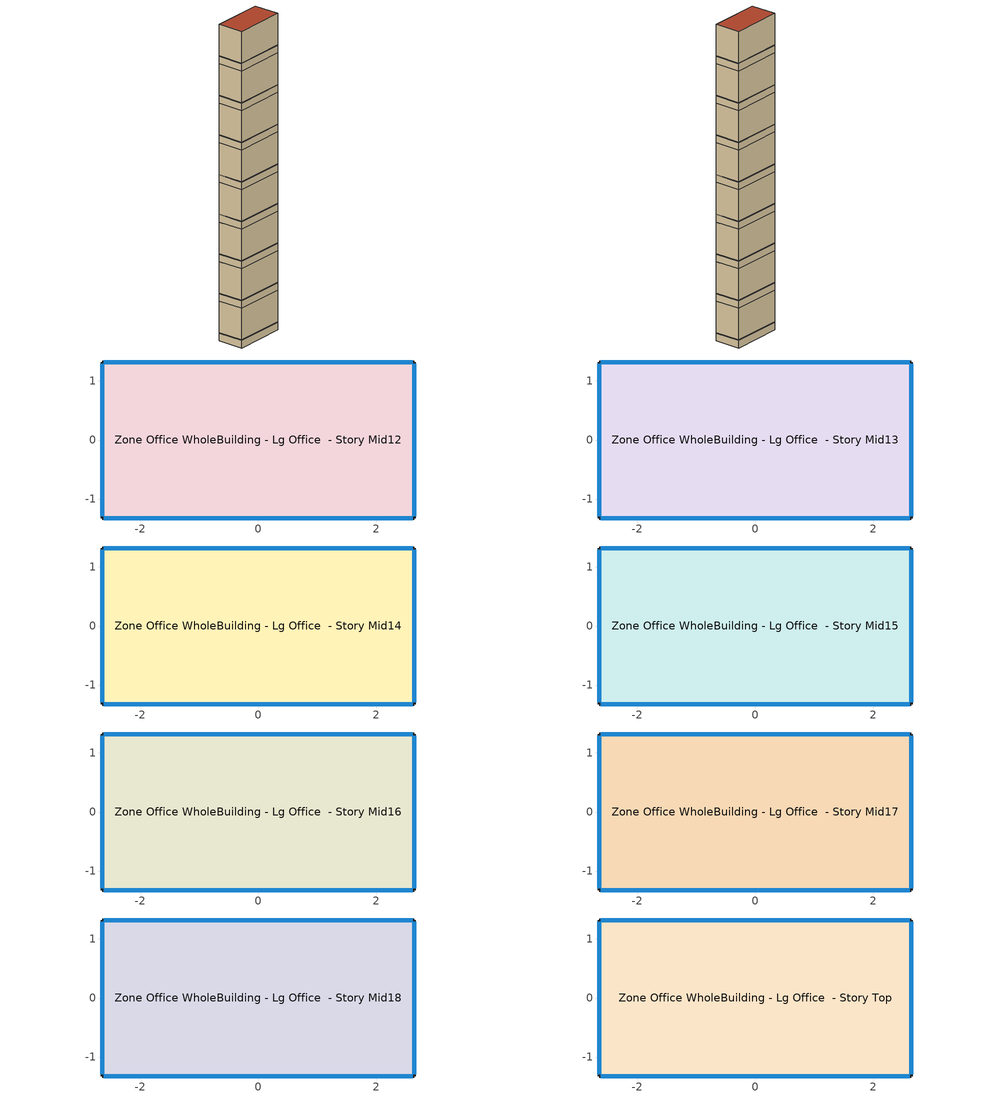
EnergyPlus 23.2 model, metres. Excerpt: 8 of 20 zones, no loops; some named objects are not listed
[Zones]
Zone Office WholeBuilding - Lg Office  - Story Mid12
 floor adiabatic (Typical Interior Floor): -2.64,-1.32 -2.64,1.32 2.64,1.32 2.64,-1.32 z47.55
 wall outside (Typical Insulated Steel Framed Exterior Wall R-4.44): -2.64,1.32 -2.64,-1.32 2.64,-1.32 2.64,1.32 -2.64,1.32 z47.55:51.51
 window (Window U-0.91 SHGC 0.68): -2.64,1.29 -2.64,-1.29 / 2.61,1.32 -2.61,1.32 / 2.64,-1.29 2.64,1.29 / -2.61,-1.32 2.61,-1.32 z48.31:48.35
 ceiling adiabatic (Typical Interior Ceiling): 2.64,-1.32 2.64,1.32 -2.64,1.32 -2.64,-1.32 z51.51
Zone Office WholeBuilding - Lg Office  - Story Mid13
 floor adiabatic (Typical Interior Floor): -2.64,-1.32 -2.64,1.32 2.64,1.32 2.64,-1.32 z51.51
 wall outside (Typical Insulated Steel Framed Exterior Wall R-4.44): -2.64,1.32 -2.64,-1.32 2.64,-1.32 2.64,1.32 -2.64,1.32 z51.51:55.47
 window (Window U-0.91 SHGC 0.68): -2.64,1.29 -2.64,-1.29 / 2.61,1.32 -2.61,1.32 / 2.64,-1.29 2.64,1.29 / -2.61,-1.32 2.61,-1.32 z52.27:52.31
 ceiling adiabatic (Typical Interior Ceiling): 2.64,-1.32 2.64,1.32 -2.64,1.32 -2.64,-1.32 z55.47
Zone Office WholeBuilding - Lg Office  - Story Mid14
 floor adiabatic (Typical Interior Floor): -2.64,-1.32 -2.64,1.32 2.64,1.32 2.64,-1.32 z55.47
 wall outside (Typical Insulated Steel Framed Exterior Wall R-4.44): -2.64,1.32 -2.64,-1.32 2.64,-1.32 2.64,1.32 -2.64,1.32 z55.47:59.44
 window (Window U-0.91 SHGC 0.68): -2.64,1.29 -2.64,-1.29 / 2.61,1.32 -2.61,1.32 / 2.64,-1.29 2.64,1.29 / -2.61,-1.32 2.61,-1.32 z56.24:56.28
 ceiling adiabatic (Typical Interior Ceiling): 2.64,-1.32 2.64,1.32 -2.64,1.32 -2.64,-1.32 z59.44
Zone Office WholeBuilding - Lg Office  - Story Mid15
 floor adiabatic (Typical Interior Floor): -2.64,-1.32 -2.64,1.32 2.64,1.32 2.64,-1.32 z59.44
 wall outside (Typical Insulated Steel Framed Exterior Wall R-4.44): -2.64,1.32 -2.64,-1.32 2.64,-1.32 2.64,1.32 -2.64,1.32 z59.44:63.4
 window (Window U-0.91 SHGC 0.68): -2.64,1.29 -2.64,-1.29 / 2.61,1.32 -2.61,1.32 / 2.64,-1.29 2.64,1.29 / -2.61,-1.32 2.61,-1.32 z60.2:60.24
 ceiling adiabatic (Typical Interior Ceiling): 2.64,-1.32 2.64,1.32 -2.64,1.32 -2.64,-1.32 z63.4
Zone Office WholeBuilding - Lg Office  - Story Mid16
 floor adiabatic (Typical Interior Floor): -2.64,-1.32 -2.64,1.32 2.64,1.32 2.64,-1.32 z63.4
 wall outside (Typical Insulated Steel Framed Exterior Wall R-4.44): 2.64,-1.32 2.64,1.32 -2.64,1.32 -2.64,-1.32 2.64,-1.32 z63.4:67.36
 window (Window U-0.91 SHGC 0.68): 2.64,-1.29 2.64,1.29 / -2.61,-1.32 2.61,-1.32 / -2.64,1.29 -2.64,-1.29 / 2.61,1.32 -2.61,1.32 z64.16:64.2
 ceiling adiabatic (Typical Interior Ceiling): 2.64,-1.32 2.64,1.32 -2.64,1.32 -2.64,-1.32 z67.36
Zone Office WholeBuilding - Lg Office  - Story Mid17
 floor adiabatic (Typical Interior Floor): -2.64,-1.32 -2.64,1.32 2.64,1.32 2.64,-1.32 z67.36
 wall outside (Typical Insulated Steel Framed Exterior Wall R-4.44): -2.64,1.32 -2.64,-1.32 2.64,-1.32 2.64,1.32 -2.64,1.32 z67.36:71.32
 window (Window U-0.91 SHGC 0.68): -2.64,1.29 -2.64,-1.29 / 2.61,1.32 -2.61,1.32 / 2.64,-1.29 2.64,1.29 / -2.61,-1.32 2.61,-1.32 z68.12:68.16
 ceiling adiabatic (Typical Interior Ceiling): 2.64,-1.32 2.64,1.32 -2.64,1.32 -2.64,-1.32 z71.32
Zone Office WholeBuilding - Lg Office  - Story Mid18
 floor adiabatic (Typical Interior Floor): -2.64,-1.32 -2.64,1.32 2.64,1.32 2.64,-1.32 z71.32
 wall outside (Typical Insulated Steel Framed Exterior Wall R-4.44): -2.64,1.32 -2.64,-1.32 2.64,-1.32 2.64,1.32 -2.64,1.32 z71.32:75.29
 window (Window U-0.91 SHGC 0.68): -2.64,1.29 -2.64,-1.29 / 2.61,1.32 -2.61,1.32 / 2.64,-1.29 2.64,1.29 / -2.61,-1.32 2.61,-1.32 z72.09:72.13
 ceiling adiabatic (Typical Interior Ceiling): 2.64,-1.32 2.64,1.32 -2.64,1.32 -2.64,-1.32 z75.29
Zone Office WholeBuilding - Lg Office  - Story Top
 floor adiabatic (Typical Interior Floor): -2.64,-1.32 -2.64,1.32 2.64,1.32 2.64,-1.32 z75.29
 wall outside (Typical Insulated Steel Framed Exterior Wall R-4.44): -2.64,1.32 -2.64,-1.32 2.64,-1.32 2.64,1.32 -2.64,1.32 z75.29:79.25
 window (Window U-0.91 SHGC 0.68): -2.64,1.29 -2.64,-1.29 / 2.61,1.32 -2.61,1.32 / 2.64,-1.29 2.64,1.29 / -2.61,-1.32 2.61,-1.32 z76.05:76.09
 roof outside (Typical IEAD Roof R-10.0): 2.64,-1.32 2.64,1.32 -2.64,1.32 -2.64,-1.32 z79.25
[Building]
ComStock DOE Ref Pre-1980|LargeOffice: North Axis {deg}=90; Terrain=City
[Site:Location]
Oconee Co Rgnl_SC_USA: Latitude {deg}=34.67; Longitude {deg}=-82.89; Time Zone {hr}=-5; Elevation {m}=272
[Site:GroundTemperature:FCfactorMethod]
January Ground Temperature {C}=16; February Ground Temperature {C}=11.9; March Ground Temperature {C}=7.7; April Ground Temperature {C}=4; May Ground Temperature {C}=7.9; June Ground Temperature {C}=13.8; July Ground Temperature {C}=17.2; August Ground Temperature {C}=20.8; September Ground Temperature {C}=24.8; October Ground Temperature {C}=26.1; November Ground Temperature {C}=26.5; December Ground Temperature {C}=22.5
[Site:WaterMainsTemperature]
Calculation Method=Correlation; Annual Average Outdoor Air Temperature {C}=16.3792; Maximum Difference In Monthly Average Outdoor Air Temperatures {deltaC}=21.23
[SizingPeriod:DesignDay] Day of Month=21; Dry-Bulb Temperature Range Modifier Type=DefaultMultipliers; Barometric Pressure {Pa}=98100; Rain Indicator=No; Snow Indicator=No; Daylight Saving Time Indicator=No; Begin Environment Reset Mode=FullResetAtBeginEnvironment
Name | Month | Day Type | Maximum Dry-Bulb Temperature {C} | Daily Dry-Bulb Temperature Range {deltaC} | Humidity Condition Type | Wetbulb or DewPoint at Maximum Dry-Bulb {C} | Wind Speed {m/s} | Wind Direction {deg} | Solar Model Indicator | ASHRAE Clear Sky Optical Depth for Beam Irradiance (taub) | ASHRAE Clear Sky Optical Depth for Diffuse Irradiance (taud) | Sky Clearness
Oconee Co Rgnl Ann Clg .4% Condns DB=>MWB 1 | 7 | SummerDesignDay | 34.1 | 9.9 | Wetbulb | 22.8 | 2.8 | 260 | ASHRAETau | 0.456 | 2.141
Oconee Co Rgnl Ann Clg .4% Condns WB=>MDB 1 | 7 | SummerDesignDay | 31.3 | 9.9 | Wetbulb | 25.2 | 2.8 | 260 | ASHRAETau | 0.456 | 2.141
Oconee Co Rgnl Ann Clg 1% Condns DB=>MWB 1 | 7 | SummerDesignDay | 33 | 9.9 | Wetbulb | 22.9 | 2.8 | 260 | ASHRAETau | 0.456 | 2.141
Oconee Co Rgnl Ann Clg 2% Condns DP=>MDB 1 | 7 | SummerDesignDay | 26.5 | 9.9 | Dewpoint | 22.5 | 2.8 | 260 | ASHRAETau | 0.456 | 2.141
Oconee Co Rgnl Ann Htg 99% Condns DB 1 | 1 | WinterDesignDay | -2.4 | 0 | Wetbulb | -2.4 | 2.5 | 270 | ASHRAEClearSky |  |  | 0
Oconee Co Rgnl Ann Htg 99.6% Condns DB 1 | 1 | WinterDesignDay | -3.9 | 0 | Wetbulb | -3.9 | 2.5 | 270 | ASHRAEClearSky |  |  | 0
Oconee Co Rgnl Ann Htg Wind 99% Condns WS=>MCDB 1 | 1 | WinterDesignDay | 7.7 | 0 | Wetbulb | 7.7 | 8.7 | 270 | ASHRAEClearSky |  |  | 0
Oconee Co Rgnl April .4% Condns DB=>MCWB 1 | 4 | SummerDesignDay | 31.2 | 11.5 | Wetbulb | 18.9 | 2.8 | 260 | ASHRAETau | 0.381 | 2.326
Oconee Co Rgnl April .4% Condns WB=>MCDB 1 | 4 | SummerDesignDay | 28.5 | 11.5 | Wetbulb | 20.6 | 2.8 | 260 | ASHRAETau | 0.381 | 2.326
Oconee Co Rgnl August .4% Condns DB=>MCWB 1 | 8 | SummerDesignDay | 36.2 | 9.3 | Wetbulb | 23.4 | 2.8 | 260 | ASHRAETau | 0.443 | 2.204
Oconee Co Rgnl August .4% Condns WB=>MCDB 1 | 8 | SummerDesignDay | 31.9 | 9.3 | Wetbulb | 25.8 | 2.8 | 260 | ASHRAETau | 0.443 | 2.204
Oconee Co Rgnl December .4% Condns DB=>MCWB 1 | 12 | SummerDesignDay | 22.8 | 9.5 | Wetbulb | 15.9 | 2.8 | 260 | ASHRAETau | 0.334 | 2.611
Oconee Co Rgnl December .4% Condns WB=>MCDB 1 | 12 | SummerDesignDay | 21.2 | 9.5 | Wetbulb | 17.6 | 2.8 | 260 | ASHRAETau | 0.334 | 2.611
Oconee Co Rgnl February .4% Condns DB=>MCWB 1 | 2 | SummerDesignDay | 21.3 | 10 | Wetbulb | 12.1 | 2.8 | 260 | ASHRAETau | 0.343 | 2.529
Oconee Co Rgnl February .4% Condns WB=>MCDB 1 | 2 | SummerDesignDay | 18.3 | 10 | Wetbulb | 16.3 | 2.8 | 260 | ASHRAETau | 0.343 | 2.529
Oconee Co Rgnl January .4% Condns DB=>MCWB 1 | 1 | SummerDesignDay | 22 | 9.9 | Wetbulb | 15.5 | 2.8 | 260 | ASHRAETau | 0.333 | 2.589
Oconee Co Rgnl January .4% Condns WB=>MCDB 1 | 1 | SummerDesignDay | 19.4 | 9.9 | Wetbulb | 17.2 | 2.8 | 260 | ASHRAETau | 0.333 | 2.589
Oconee Co Rgnl July .4% Condns DB=>MCWB 1 | 7 | SummerDesignDay | 36.4 | 9.9 | Wetbulb | 23.4 | 2.8 | 260 | ASHRAETau | 0.456 | 2.141
Oconee Co Rgnl July .4% Condns WB=>MCDB 1 | 7 | SummerDesignDay | 33.3 | 9.9 | Wetbulb | 25.8 | 2.8 | 260 | ASHRAETau | 0.456 | 2.141
Oconee Co Rgnl June .4% Condns DB=>MCWB 1 | 6 | SummerDesignDay | 36.1 | 10.1 | Wetbulb | 23.5 | 2.8 | 260 | ASHRAETau | 0.41 | 2.236
Oconee Co Rgnl June .4% Condns WB=>MCDB 1 | 6 | SummerDesignDay | 31.8 | 10.1 | Wetbulb | 25.2 | 2.8 | 260 | ASHRAETau | 0.41 | 2.236
Oconee Co Rgnl March .4% Condns DB=>MCWB 1 | 3 | SummerDesignDay | 27.7 | 11.1 | Wetbulb | 17.1 | 2.8 | 260 | ASHRAETau | 0.352 | 2.465
Oconee Co Rgnl March .4% Condns WB=>MCDB 1 | 3 | SummerDesignDay | 23.9 | 11.1 | Wetbulb | 18.1 | 2.8 | 260 | ASHRAETau | 0.352 | 2.465
Oconee Co Rgnl May .4% Condns DB=>MCWB 1 | 5 | SummerDesignDay | 32.3 | 10.2 | Wetbulb | 21.5 | 2.8 | 260 | ASHRAETau | 0.394 | 2.261
Oconee Co Rgnl May .4% Condns WB=>MCDB 1 | 5 | SummerDesignDay | 28.6 | 10.2 | Wetbulb | 23 | 2.8 | 260 | ASHRAETau | 0.394 | 2.261
Oconee Co Rgnl November .4% Condns DB=>MCWB 1 | 11 | SummerDesignDay | 26.1 | 10.9 | Wetbulb | 17.6 | 2.8 | 260 | ASHRAETau | 0.336 | 2.591
Oconee Co Rgnl November .4% Condns WB=>MCDB 1 | 11 | SummerDesignDay | 22.4 | 10.9 | Wetbulb | 21.2 | 2.8 | 260 | ASHRAETau | 0.336 | 2.591
Oconee Co Rgnl October .4% Condns DB=>MCWB 1 | 10 | SummerDesignDay | 28.8 | 10.2 | Wetbulb | 19.8 | 2.8 | 260 | ASHRAETau | 0.355 | 2.508
Oconee Co Rgnl October .4% Condns WB=>MCDB 1 | 10 | SummerDesignDay | 26.1 | 10.2 | Wetbulb | 22.5 | 2.8 | 260 | ASHRAETau | 0.355 | 2.508
Oconee Co Rgnl September .4% Condns DB=>MCWB 1 | 9 | SummerDesignDay | 33.7 | 9.3 | Wetbulb | 20.7 | 2.8 | 260 | ASHRAETau | 0.386 | 2.42
Oconee Co Rgnl September .4% Condns WB=>MCDB 1 | 9 | SummerDesignDay | 28.4 | 9.3 | Wetbulb | 24 | 2.8 | 260 | ASHRAETau | 0.386 | 2.42
[Material] Thermal Absorptance=0.9; Solar Absorptance=0.7; Visible Absorptance=0.7
Name | Roughness | Thickness {m} | Conductivity {W/m-K} | Density {kg/m3} | Specific Heat {J/kg-K}
100mm Normalweight concrete floor | MediumRough | 0.1016 | 2.31045 | 2322 | 832.557
25mm Stucco | Smooth | 0.0254 | 0.72 | 1856 | 840
5/8 in. Gypsum Board | MediumSmooth | 0.0159 | 0.16 | 800 | 1090
Metal Roof Surface | Smooth | 0.0008 | 45.28 | 7824 | 500
Roof Membrane | VeryRough | 0.0095 | 0.16 | 1121.29 | 1460
Std Wood 6inch 1 | MediumSmooth | 0.15 | 0.12 | 540 | 1210
[Material:NoMass] Roughness=Smooth; Thermal Absorptance=0.9; Solar Absorptance=0.7
Name | Thermal Resistance {m2-K/W} | Visible Absorptance
CP02 CARPET PAD | 0.21648 | 0.8
Typical Insulation R-2.27 | 0.39899 | 0.7
Typical Insulation R-8.88 | 1.56434 | 0.7
[WindowMaterial:SimpleGlazingSystem]
Simple Glazing Single - No LowE - Clear - Wood: U-Factor {W/m2-K}=5.16722; Solar Heat Gain Coefficient=0.683; Visible Transmittance=0.723
[Construction]
InteriorFurnishings 1: Std Wood 6inch 1
Typical IEAD Roof R-10.0: Roof Membrane, Typical Insulation R-8.88, Metal Roof Surface
Typical Insulated Steel Framed Exterior Wall R-4.44: 25mm Stucco, 5/8 in. Gypsum Board, Typical Insulation R-2.27, 5/8 in. Gypsum Board
Typical Interior Ceiling: CP02 CARPET PAD, 100mm Normalweight concrete floor
Typical Interior Floor: 100mm Normalweight concrete floor, CP02 CARPET PAD
Window U-0.91 SHGC 0.68: Simple Glazing Single - No LowE - Clear - Wood
[Zone] Multiplier=1; Part of Total Floor Area=Yes
Zone Office WholeBuilding - Lg Office  - Story Mid12; Zone Office WholeBuilding - Lg Office  - Story Mid13; Zone Office WholeBuilding - Lg Office  - Story Mid14; Zone Office WholeBuilding - Lg Office  - Story Mid15; Zone Office WholeBuilding - Lg Office  - Story Mid16; Zone Office WholeBuilding - Lg Office  - Story Mid17; Zone Office WholeBuilding - Lg Office  - Story Mid18; Zone Office WholeBuilding - Lg Office  - Story Top
[Space] Space Type=Office WholeBuilding - Lg Office - ComStock DOE Ref Pre-1980
Name | Zone
Office WholeBuilding - Lg Office  - Story Mid12 | Zone Office WholeBuilding - Lg Office  - Story Mid12
Office WholeBuilding - Lg Office  - Story Mid13 | Zone Office WholeBuilding - Lg Office  - Story Mid13
Office WholeBuilding - Lg Office  - Story Mid14 | Zone Office WholeBuilding - Lg Office  - Story Mid14
Office WholeBuilding - Lg Office  - Story Mid15 | Zone Office WholeBuilding - Lg Office  - Story Mid15
Office WholeBuilding - Lg Office  - Story Mid16 | Zone Office WholeBuilding - Lg Office  - Story Mid16
Office WholeBuilding - Lg Office  - Story Mid17 | Zone Office WholeBuilding - Lg Office  - Story Mid17
Office WholeBuilding - Lg Office  - Story Mid18 | Zone Office WholeBuilding - Lg Office  - Story Mid18
Office WholeBuilding - Lg Office  - Story Top | Zone Office WholeBuilding - Lg Office  - Story Top
[SpaceList]
Office WholeBuilding - Lg Office - ComStock DOE Ref Pre-1980: Office WholeBuilding - Lg Office  - Story Mid, Office WholeBuilding - Lg Office  - Story Mid3, Office WholeBuilding - Lg Office  - Story Mid4, Office WholeBuilding - Lg Office  - Story Mid5, Office WholeBuilding - Lg Office  - Story Mid16, Office WholeBuilding - Lg Office  - Story Ground, Office WholeBuilding - Lg Office  - Story Mid18, Office WholeBuilding - Lg Office  - Story Mid17, Office WholeBuilding - Lg Office  - Story Mid2, Office WholeBuilding - Lg Office  - Story Mid11, Office WholeBuilding - Lg Office  - Story Mid15, Office WholeBuilding - Lg Office  - Story Mid14, Office WholeBuilding - Lg Office  - Story Mid13, Office WholeBuilding - Lg Office  - Story Mid12, Office WholeBuilding - Lg Office  - Story Mid10, Office WholeBuilding - Lg Office  - Story Mid9, Office WholeBuilding - Lg Office  - Story Mid8, Office WholeBuilding - Lg Office  - Story Mid6, Office WholeBuilding - Lg Office  - Story Top, Office WholeBuilding - Lg Office  - Story Mid7
[Lights] Zone or ZoneList or Space or SpaceList=Office WholeBuilding - Lg Office - ComStock DOE Ref Pre-1980; Schedule=Office BLDG_LIGHT_EndUseData BPR Adjusted; Design Level Calculation Method=Watts/Area; Return Air Fraction=0; Fraction Visible=0.2; Fraction Replaceable=1
Name | Watts per Zone Floor Area {W/m2} | Fraction Radiant
Office WholeBuilding - Lg Office - ComStock DOE Ref Pre-1980 General Lighting | 4.61388 | 0.365
Office WholeBuilding - Lg Office - ComStock DOE Ref Pre-1980 Wall Wash Lighting | 1.07152 | 0.165
[People]
Office WholeBuilding - Lg Office People: Zone or ZoneList or Space or SpaceList=Office WholeBuilding - Lg Office - ComStock DOE Ref Pre-1980; Number of People Schedule=Large Office Bldg Occ; Number of People Calculation Method=People/Area; People per Floor Area {person/m2}=0.0538196; Fraction Radiant=0.3; Activity Level Schedule=Large Office Activity; Work Efficiency Schedule=Work Efficiency Schedule; Clothing Insulation Schedule=Clothing Schedule; Air Velocity Schedule=Air Velocity Schedule
[ElectricEquipment]
Office WholeBuilding - Lg Office Elec Equip: Zone or ZoneList or Space or SpaceList=Office WholeBuilding - Lg Office - ComStock DOE Ref Pre-1980; Schedule=Office BLDG_EQUIP_EndUseData BPR Adjusted; Design Level Calculation Method=Watts/Area; Watts per Zone Floor Area {W/m2}=10.7639; Fraction Latent=0; Fraction Radiant=0.5; Fraction Lost=0
[InternalMass] Construction=InteriorFurnishings 1; Surface Area {m2}=27.8709
Name | Zone or ZoneList | Space or SpaceList
Office WholeBuilding - Lg Office  - Story Mid12 Mass | Zone Office WholeBuilding - Lg Office  - Story Mid12 | Office WholeBuilding - Lg Office  - Story Mid12
Office WholeBuilding - Lg Office  - Story Mid13 Mass | Zone Office WholeBuilding - Lg Office  - Story Mid13 | Office WholeBuilding - Lg Office  - Story Mid13
Office WholeBuilding - Lg Office  - Story Mid14 Mass | Zone Office WholeBuilding - Lg Office  - Story Mid14 | Office WholeBuilding - Lg Office  - Story Mid14
Office WholeBuilding - Lg Office  - Story Mid15 Mass | Zone Office WholeBuilding - Lg Office  - Story Mid15 | Office WholeBuilding - Lg Office  - Story Mid15
Office WholeBuilding - Lg Office  - Story Mid16 Mass | Zone Office WholeBuilding - Lg Office  - Story Mid16 | Office WholeBuilding - Lg Office  - Story Mid16
Office WholeBuilding - Lg Office  - Story Mid17 Mass | Zone Office WholeBuilding - Lg Office  - Story Mid17 | Office WholeBuilding - Lg Office  - Story Mid17
Office WholeBuilding - Lg Office  - Story Mid18 Mass | Zone Office WholeBuilding - Lg Office  - Story Mid18 | Office WholeBuilding - Lg Office  - Story Mid18
Office WholeBuilding - Lg Office  - Story Top Mass | Zone Office WholeBuilding - Lg Office  - Story Top | Office WholeBuilding - Lg Office  - Story Top
[ZoneInfiltration:DesignFlowRate] Design Flow Rate Calculation Method=Flow/ExteriorArea; Flow Rate per Exterior Surface Area {m3/s-m2}=0.00309962; Velocity Term Coefficient=0
Name | Zone or ZoneList or Space or SpaceList | Schedule | Constant Term Coefficient | Temperature Term Coefficient | Velocity Squared Term Coefficient
Office WholeBuilding - Lg Office  - Story Mid12 HVAC Off Infiltration | Office WholeBuilding - Lg Office  - Story Mid12 | Infiltration HVAC Off Schedule | 0 | 0.0179 | 0.1473
Office WholeBuilding - Lg Office  - Story Mid12 HVAC On Infiltration | Office WholeBuilding - Lg Office  - Story Mid12 | Infiltration HVAC On Schedule | 0.0209 | 0.0064 | 0.1297
Office WholeBuilding - Lg Office  - Story Mid13 HVAC Off Infiltration | Office WholeBuilding - Lg Office  - Story Mid13 | Infiltration HVAC Off Schedule | 0 | 0.0179 | 0.1473
Office WholeBuilding - Lg Office  - Story Mid13 HVAC On Infiltration | Office WholeBuilding - Lg Office  - Story Mid13 | Infiltration HVAC On Schedule | 0.0209 | 0.0064 | 0.1297
Office WholeBuilding - Lg Office  - Story Mid14 HVAC Off Infiltration | Office WholeBuilding - Lg Office  - Story Mid14 | Infiltration HVAC Off Schedule | 0 | 0.0179 | 0.1473
Office WholeBuilding - Lg Office  - Story Mid14 HVAC On Infiltration | Office WholeBuilding - Lg Office  - Story Mid14 | Infiltration HVAC On Schedule | 0.0209 | 0.0064 | 0.1297
Office WholeBuilding - Lg Office  - Story Mid15 HVAC Off Infiltration | Office WholeBuilding - Lg Office  - Story Mid15 | Infiltration HVAC Off Schedule | 0 | 0.0179 | 0.1473
Office WholeBuilding - Lg Office  - Story Mid15 HVAC On Infiltration | Office WholeBuilding - Lg Office  - Story Mid15 | Infiltration HVAC On Schedule | 0.0209 | 0.0064 | 0.1297
Office WholeBuilding - Lg Office  - Story Mid16 HVAC Off Infiltration | Office WholeBuilding - Lg Office  - Story Mid16 | Infiltration HVAC Off Schedule | 0 | 0.0179 | 0.1473
Office WholeBuilding - Lg Office  - Story Mid16 HVAC On Infiltration | Office WholeBuilding - Lg Office  - Story Mid16 | Infiltration HVAC On Schedule | 0.0209 | 0.0064 | 0.1297
Office WholeBuilding - Lg Office  - Story Mid17 HVAC Off Infiltration | Office WholeBuilding - Lg Office  - Story Mid17 | Infiltration HVAC Off Schedule | 0 | 0.0179 | 0.1473
Office WholeBuilding - Lg Office  - Story Mid17 HVAC On Infiltration | Office WholeBuilding - Lg Office  - Story Mid17 | Infiltration HVAC On Schedule | 0.0209 | 0.0064 | 0.1297
Office WholeBuilding - Lg Office  - Story Mid18 HVAC Off Infiltration | Office WholeBuilding - Lg Office  - Story Mid18 | Infiltration HVAC Off Schedule | 0 | 0.0179 | 0.1473
Office WholeBuilding - Lg Office  - Story Mid18 HVAC On Infiltration | Office WholeBuilding - Lg Office  - Story Mid18 | Infiltration HVAC On Schedule | 0.0209 | 0.0064 | 0.1297
Office WholeBuilding - Lg Office  - Story Top HVAC Off Infiltration | Office WholeBuilding - Lg Office  - Story Top | Infiltration HVAC Off Schedule | 0 | 0.0179 | 0.1473
Office WholeBuilding - Lg Office  - Story Top HVAC On Infiltration | Office WholeBuilding - Lg Office  - Story Top | Infiltration HVAC On Schedule | 0.0209 | 0.0064 | 0.1297
[Exterior:Lights] Schedule=Always On Discrete; Control Option=AstronomicalClock
Name | Design Level {W}
Building Facades | 168.875
Main Entries | 240
Other Doors | 3
Parking Areas and Drives | 241.782
[Schedule:Day:Interval]
Office BLDG_LIGHT_EndUseData Default 1: No, 00:15, 0, 00:30, 0.198452, 00:45, 0.220367, 01:00, 0.242281, 01:15, 0.264196, 01:30, 0.28611, 01:45, 0.308025, 02:00, 0.329939, 02:15, 0.351854, 02:30, 0.373768, 02:45, 0.395683, 03:00, 0.417597, 03:15, 0.439512, 03:30, 0.461427, 03:45, 0.483341, 04:00, 0.505256, 04:15, 0.52717, 04:30, 0.587714, 04:45, 0.648258, 05:00, 0.708802, 05:15, 0.769347, 05:30, 0.787731, 05:45, 0.806116, 06:00, 0.824501, 06:15, 0.842886, 06:30, 0.843455, 06:45, 0.844025, 07:00, 0.844594, 07:15, 0.845163, 07:30, 0.845732, 07:45, 0.846301, 08:00, 0.84687, 08:15, 0.847439, 08:30, 0.848008, 08:45, 0.848577, 09:00, 0.849146, 09:15, 0.849715, 09:22, 0.85, 09:37, 0.841596, 09:52, 0.833193, 10:07, 0.824789, 10:22, 0.816386, 10:37, 0.803307, 10:52, 0.790227, 11:07, 0.777148, 11:22, 0.764069, 11:37, 0.770398, 11:52, 0.776728, 12:07, 0.783058, 12:22, 0.789387, 12:37, 0.782314, 12:52, 0.775241, 13:07, 0.768168, 13:22, 0.761094, 13:37, 0.730046, 13:52, 0.698997, 14:07, 0.667949, 14:22, 0.6369, 14:37, 0.607807, 14:52, 0.578714, 15:07, 0.549621, 15:22, 0.520527, 15:37, 0.491434, 15:52, 0.462341, 16:07, 0.433248, 16:22, 0.404155, 16:37, 0.375062, 16:52, 0.345968, 17:07, 0.316875, 17:22, 0.287782, 17:30, 0.273235, 17:45, 0.230117, 18:00, 0.186998, 18:15, 0.14388, 18:30, 0.100762, 18:45, 0.089242, 19:00, 0.0777226, 19:15, 0.0662031, 19:30, 0.0546836, 19:45, 0.0533384, 20:00, 0.0519933, 20:15, 0.0506481, 20:30, 0.049303, 20:45, 0.0495805, 21:00, 0.0498581, 21:15, 0.0501357, 21:30, 0.0504133, 21:45, 0.0502668, 22:00, 0.0501202, 22:15, 0.0499737, 22:30, 0.0498272, 22:45, 0.0412171, 23:00, 0.0326071, 23:15, 0.023997, 23:30, 0.0153869, 23:45, 0.0141773, 24:00, 0.0129677
Office BLDG_LIGHT_EndUseData Sat Day: Average, 00:15, 0.0188636, 00:30, 0.0144274, 00:45, 0.00999121, 01:00, 0.00555501, 01:15, 0.00572715, 01:30, 0.00589928, 01:45, 0.00607142, 02:00, 0.00624355, 02:15, 0.00468267, 02:30, 0.00312178, 02:45, 0.00156089, 03:00, 0, 03:15, 0.00121662, 03:30, 0.00243324, 03:45, 0.00364986, 04:00, 0.00486647, 04:15, 0.00396646, 04:30, 0.00306645, 04:45, 0.00216643, 05:00, 0.00126642, 05:15, 0.00155166, 05:30, 0.00183691, 05:45, 0.00212215, 06:00, 0.0024074, 06:15, 0.00623071, 06:30, 0.010054, 06:45, 0.0138773, 07:00, 0.0177006, 07:15, 0.015279, 07:30, 0.0128574, 07:45, 0.0104357, 08:00, 0.00801409, 08:15, 0.011362, 08:30, 0.0147099, 08:45, 0.0180578, 09:00, 0.0214057, 09:15, 0.0285694, 09:30, 0.035733, 09:45, 0.0428967, 10:00, 0.0500604, 10:15, 0.0561601, 10:30, 0.0622598, 10:45, 0.0683595, 11:00, 0.0744592, 11:15, 0.0805589, 11:30, 0.0866586, 11:37, 0.0897084, 13:37, 0.0897084, 13:52, 0.0882255, 14:07, 0.0867426, 14:22, 0.0852597, 14:37, 0.0837767, 14:52, 0.0822938, 15:07, 0.0808109, 15:15, 0.0800694, 15:30, 0.0736104, 15:45, 0.0671514, 16:00, 0.0606924, 16:15, 0.0542334, 16:30, 0.0531099, 16:45, 0.0519864, 17:00, 0.0508629, 17:15, 0.0497394, 17:30, 0.0496792, 17:45, 0.049619, 18:00, 0.0495588, 18:15, 0.0494986, 18:30, 0.0475955, 18:45, 0.0456923, 19:00, 0.0437892, 19:15, 0.041886, 19:30, 0.0423045, 19:45, 0.042723, 20:00, 0.0431415, 20:15, 0.04356, 20:30, 0.0431806, 20:45, 0.0428012, 21:00, 0.0424217, 21:15, 0.0420423, 21:30, 0.0420005, 21:45, 0.0419588, 22:00, 0.041917, 22:15, 0.0418753, 22:30, 0.0418815, 22:45, 0.0418877, 23:00, 0.0418939, 23:15, 0.0419001, 23:30, 0.0423427, 23:45, 0.0427853, 24:00, 0.0432279
Office BLDG_LIGHT_EndUseData Sun Day: Average, 00:15, 0.0578957, 00:30, 0.0596402, 00:45, 0.0613846, 01:00, 0.0631291, 01:15, 0.0550076, 01:30, 0.0468862, 01:45, 0.0387647, 02:00, 0.0306432, 02:15, 0.0340163, 02:30, 0.0373894, 02:45, 0.0407625, 03:00, 0.0441356, 03:15, 0.0486097, 03:30, 0.0530837, 03:45, 0.0575578, 04:00, 0.0620318, 04:15, 0.0622894, 04:30, 0.062547, 04:45, 0.0628045, 05:00, 0.0630621, 05:15, 0.0631667, 05:30, 0.0632712, 05:45, 0.0633757, 06:00, 0.0634803, 06:15, 0.0634858, 06:30, 0.0634914, 06:45, 0.0634969, 07:00, 0.0635025, 07:15, 0.0493742, 07:30, 0.035246, 07:45, 0.0211177, 08:00, 0.00698945, 08:15, 0.00710725, 08:30, 0.00722505, 08:45, 0.00734285, 09:00, 0.00746065, 09:15, 0.00638082, 09:30, 0.00530099, 09:45, 0.00422115, 10:00, 0.00314132, 10:15, 0.00299211, 10:30, 0.0030785, 10:45, 0.00316489, 11:00, 0.00325127, 11:15, 0.00333766, 11:30, 0.00342405, 11:45, 0.00351043, 12:00, 0.00359682, 12:15, 0.0036832, 12:30, 0.00376959, 12:45, 0.00385598, 13:00, 0.00394236, 13:15, 0.00402875, 13:30, 0.00411514, 13:45, 0.00420152, 14:00, 0.00428791, 14:15, 0.0043743, 14:30, 0.00446068, 14:45, 0.00454707, 15:00, 0.00463346, 15:15, 0.00543842, 15:30, 0.00624339, 15:45, 0.00704835, 16:00, 0.00785331, 16:15, 0.00588999, 16:30, 0.00392666, 16:45, 0.00196333, 17:00, 0, 17:15, 0.000530099, 17:30, 0.0010602, 17:45, 0.0015903, 18:00, 0.00212039, 18:15, 0.00414262, 18:30, 0.00616485, 18:45, 0.00818708, 19:00, 0.0102093, 19:15, 0.0236635, 19:30, 0.0371177, 19:45, 0.0505719, 20:00, 0.0640261, 20:15, 0.063471, 20:30, 0.0629159, 20:45, 0.0623607, 21:00, 0.0618056, 21:15, 0.0618161, 21:30, 0.0618266, 21:45, 0.0618371, 22:00, 0.0618477, 22:15, 0.062328, 22:30, 0.0628083, 22:45, 0.0632886, 23:00, 0.0637689, 23:15, 0.0618645, 23:30, 0.0599601, 23:45, 0.0580556, 24:00, 0.0561512
Office BLDG_LIGHT_EndUseData Summer Design Day 1; Clothing Schedule Default Winter Clothes; Office BLDG_EQUIP_EndUseData Summer Design Day 1: No, 24:00, 1
Office BLDG_LIGHT_EndUseData Winter Design Day 1; Large Office Bldg Occ Winter Design Day; Work Efficiency Schedule Default; Office BLDG_EQUIP_EndUseData Winter Design Day 1: No, 24:00, 0
Large Office Bldg Occ Default: Average, 00:15, 0.01875, 00:30, 0.0125, 00:45, 0.00625, 01:00, 0, 01:15, 0, 01:30, 0.025, 01:45, 0.05, 02:00, 0.075, 02:15, 0.1, 02:30, 0.125, 02:45, 0.15, 03:00, 0.175, 03:15, 0.2, 03:30, 0.3875, 03:45, 0.575, 04:00, 0.7625, 04:15, 0.95, 09:22, 0.95, 09:37, 0.8375, 09:52, 0.725, 10:07, 0.6125, 10:22, 0.5, 10:37, 0.6125, 10:52, 0.725, 11:07, 0.8375, 11:22, 0.95, 14:22, 0.95, 14:37, 0.93, 14:52, 0.91, 15:07, 0.89, 15:22, 0.87, 15:37, 0.85, 15:52, 0.83, 16:07, 0.81, 16:22, 0.79, 16:37, 0.77, 16:52, 0.75, 17:07, 0.73, 17:22, 0.71, 17:30, 0.7, 17:45, 0.625, 18:00, 0.55, 18:15, 0.475, 18:30, 0.4, 19:00, 0.4, 19:15, 0.3625, 19:30, 0.325, 19:45, 0.2875, 20:00, 0.25, 20:15, 0.2125, 20:30, 0.175, 20:45, 0.1375, 21:00, 0.1, 21:15, 0.09375, 21:30, 0.0875, 21:45, 0.08125, 22:00, 0.075, 22:15, 0.06875, 22:30, 0.0625, 22:45, 0.05625, 23:00, 0.05, 23:15, 0.04375, 23:30, 0.0375, 23:45, 0.03125, 24:00, 0.025
Large Office Bldg Occ Sat Day: Average, 05:30, 0, 05:45, 0.0125, 06:00, 0.025, 06:15, 0.0375, 06:30, 0.05, 06:45, 0.0625, 07:00, 0.075, 07:15, 0.0875, 07:30, 0.1, 07:45, 0.15, 08:00, 0.2, 08:15, 0.25, 08:30, 0.3, 08:45, 0.35, 09:00, 0.4, 09:15, 0.45, 09:30, 0.5, 13:37, 0.5, 13:52, 0.472414, 14:07, 0.444828, 14:22, 0.417241, 14:37, 0.389655, 14:52, 0.362069, 15:07, 0.334483, 15:22, 0.306897, 15:37, 0.27931, 15:52, 0.251724, 16:07, 0.224138, 16:22, 0.196552, 16:37, 0.168966, 16:52, 0.141379, 17:07, 0.113793, 17:15, 0.1, 17:30, 0.0916667, 17:45, 0.0833333, 18:00, 0.075, 18:15, 0.0666667, 18:30, 0.0583333, 18:45, 0.05, 19:00, 0.0416667, 19:15, 0.0333333, 19:30, 0.025, 19:45, 0.0166667, 20:00, 0.00833333, 20:15, 0, 24:00, 0
Large Office Bldg Occ WntrDsn|Sun Day: Average, 08:30, 0, 24:00, 0
Large Office Bldg Occ Summer Design Day: No, 06:00, 0, 22:00, 1, 24:00, 0.05
Large Office Activity Default; autogen Large Office Activity 0_day_sch; autogen Large Office Activity 1_day_sch: Average, 24:00, 120
Large Office Activity Summer Design Day; Large Office Activity Winter Design Day: No, 24:00, 120
Air Velocity Schedule Default: No, 24:00, 0.2
Office BLDG_EQUIP_EndUseData Default 1: No, 00:15, 0.26601, 00:30, 0.37794, 00:45, 0.387313, 01:00, 0.396685, 01:15, 0.406057, 01:30, 0.41543, 01:45, 0.424802, 02:00, 0.434174, 02:15, 0.443547, 02:30, 0.452919, 02:45, 0.462291, 03:00, 0.471663, 03:15, 0.481036, 03:30, 0.490408, 03:45, 0.49978, 04:00, 0.509153, 04:15, 0.518525, 04:30, 0.562194, 04:45, 0.605864, 05:00, 0.649533, 05:15, 0.693203, 05:30, 0.731847, 05:45, 0.770492, 06:00, 0.809137, 06:15, 0.847781, 06:30, 0.850895, 06:45, 0.854008, 07:00, 0.857122, 07:15, 0.860235, 07:30, 0.863349, 07:45, 0.866462, 08:00, 0.869576, 08:15, 0.872689, 08:30, 0.875803, 08:45, 0.878916, 09:00, 0.88203, 09:15, 0.885143, 09:22, 0.8867, 09:37, 0.884507, 09:52, 0.882315, 10:07, 0.880122, 10:22, 0.87793, 10:37, 0.849974, 10:52, 0.822018, 11:07, 0.794062, 11:22, 0.766107, 11:37, 0.747835, 11:52, 0.729563, 12:07, 0.711292, 12:22, 0.69302, 12:37, 0.672281, 12:52, 0.651543, 13:07, 0.630805, 13:22, 0.610066, 13:37, 0.580329, 13:52, 0.550592, 14:07, 0.520855, 14:22, 0.491117, 14:37, 0.481558, 14:52, 0.471998, 15:07, 0.462438, 15:22, 0.452878, 15:37, 0.443319, 15:52, 0.433759, 16:07, 0.424199, 16:22, 0.414639, 16:37, 0.40508, 16:52, 0.39552, 17:07, 0.38596, 17:22, 0.3764, 17:30, 0.37162, 17:45, 0.353897, 18:00, 0.336173, 18:15, 0.31845, 18:30, 0.300726, 18:45, 0.304426, 19:00, 0.308126, 19:15, 0.311826, 19:30, 0.315526, 19:45, 0.333159, 20:00, 0.350791, 20:15, 0.368423, 20:30, 0.386055, 20:45, 0.406885, 21:00, 0.427715, 21:15, 0.448544, 21:30, 0.469374, 21:45, 0.476272, 22:00, 0.483169, 22:15, 0.490067, 22:30, 0.496964, 22:45, 0.47211, 23:00, 0.447256, 23:15, 0.422402, 23:30, 0.397548, 23:45, 0.361329, 24:00, 0.32511
Office BLDG_EQUIP_EndUseData Sat Day: Average, 00:15, 0.565823, 00:30, 0.569364, 00:45, 0.572905, 01:00, 0.576447, 01:15, 0.5552, 01:30, 0.533953, 01:45, 0.512707, 02:00, 0.49146, 02:15, 0.481486, 02:30, 0.471512, 02:45, 0.461538, 03:00, 0.451564, 03:15, 0.448318, 03:30, 0.445072, 03:45, 0.441826, 04:00, 0.43858, 04:15, 0.438226, 04:30, 0.437872, 04:45, 0.437518, 05:00, 0.437164, 05:15, 0.436515, 05:30, 0.435865, 05:45, 0.435216, 06:00, 0.434567, 06:15, 0.432383, 06:30, 0.4302, 06:45, 0.428016, 07:00, 0.425832, 07:15, 0.420049, 07:30, 0.414265, 07:45, 0.408481, 08:00, 0.402697, 08:15, 0.380388, 08:30, 0.35808, 08:45, 0.335771, 09:00, 0.313462, 09:15, 0.288379, 09:30, 0.263297, 09:45, 0.238214, 10:00, 0.213131, 10:15, 0.209281, 10:30, 0.205432, 10:45, 0.201582, 11:00, 0.197732, 11:15, 0.193882, 11:30, 0.190032, 11:37, 0.188108, 11:52, 0.193183, 12:07, 0.198259, 12:22, 0.203334, 12:37, 0.20841, 12:52, 0.2162, 13:07, 0.22399, 13:22, 0.231781, 13:37, 0.239571, 13:52, 0.243421, 14:07, 0.247271, 14:22, 0.251121, 14:37, 0.25497, 14:52, 0.25882, 15:07, 0.26267, 15:15, 0.264595, 15:30, 0.27693, 15:45, 0.289264, 16:00, 0.301599, 16:15, 0.313934, 16:30, 0.31417, 16:45, 0.314406, 17:00, 0.314642, 17:15, 0.314878, 17:30, 0.313108, 17:45, 0.311337, 18:00, 0.309567, 18:15, 0.307796, 18:30, 0.314347, 18:45, 0.320898, 19:00, 0.327449, 19:15, 0.334, 19:30, 0.348106, 19:45, 0.362211, 20:00, 0.376316, 20:15, 0.390421, 20:30, 0.409838, 20:45, 0.429255, 21:00, 0.448672, 21:15, 0.468089, 21:30, 0.488628, 21:45, 0.509166, 22:00, 0.529704, 22:15, 0.550242, 22:30, 0.566295, 22:45, 0.582348, 23:00, 0.598401, 23:15, 0.614454, 23:30, 0.618644, 23:45, 0.622835, 24:00, 0.627025
Office BLDG_EQUIP_EndUseData Sun Day: Average, 00:15, 0.21626, 00:30, 0.215553, 00:45, 0.214845, 01:00, 0.214137, 01:15, 0.221686, 01:30, 0.229235, 01:45, 0.236784, 02:00, 0.244333, 02:15, 0.26067, 02:30, 0.277007, 02:45, 0.293343, 03:00, 0.30968, 03:15, 0.337753, 03:30, 0.365826, 03:45, 0.393899, 04:00, 0.421972, 04:15, 0.452994, 04:30, 0.484016, 04:45, 0.515038, 05:00, 0.54606, 05:15, 0.56912, 05:30, 0.59218, 05:45, 0.61524, 06:00, 0.6383, 06:15, 0.637828, 06:30, 0.637356, 06:45, 0.636885, 07:00, 0.636413, 07:15, 0.592728, 07:30, 0.549044, 07:45, 0.50536, 08:00, 0.461676, 08:15, 0.468912, 08:30, 0.476149, 08:45, 0.483385, 09:00, 0.490622, 09:15, 0.477175, 09:30, 0.463728, 09:45, 0.450281, 10:00, 0.436834, 10:15, 0.446574, 10:30, 0.445539, 10:45, 0.444505, 11:00, 0.443471, 11:15, 0.442437, 11:30, 0.441403, 11:45, 0.440369, 12:00, 0.439335, 12:15, 0.438301, 12:30, 0.437267, 12:45, 0.436233, 13:00, 0.435199, 13:15, 0.434165, 13:30, 0.433131, 13:45, 0.432097, 14:00, 0.431063, 14:15, 0.430029, 14:30, 0.428994, 14:45, 0.42796, 15:00, 0.426926, 15:15, 0.40422, 15:30, 0.381514, 15:45, 0.358808, 16:00, 0.336102, 16:15, 0.322832, 16:30, 0.309562, 16:45, 0.296292, 17:00, 0.283022, 17:15, 0.26468, 17:30, 0.246339, 17:45, 0.227997, 18:00, 0.209655, 18:15, 0.205114, 18:30, 0.200572, 18:45, 0.196031, 19:00, 0.19149, 19:15, 0.193436, 19:30, 0.195382, 19:45, 0.197329, 20:00, 0.199275, 20:15, 0.212309, 20:30, 0.225343, 20:45, 0.238377, 21:00, 0.251411, 21:15, 0.248993, 21:30, 0.246575, 21:45, 0.244156, 22:00, 0.241738, 22:15, 0.243154, 22:30, 0.244569, 22:45, 0.245985, 23:00, 0.2474, 23:15, 0.239792, 23:30, 0.232184, 23:45, 0.224576, 24:00, 0.216968
[Schedule:Week:Daily]
Office BLDG_LIGHT_EndUseData BPR Adjusted Week Rule - Jan1-Jan6: Office BLDG_LIGHT_EndUseData Default 1, Office BLDG_LIGHT_EndUseData Default 1, Office BLDG_LIGHT_EndUseData Default 1, Office BLDG_LIGHT_EndUseData Default 1, Office BLDG_LIGHT_EndUseData Default 1, Office BLDG_LIGHT_EndUseData Default 1, Office BLDG_LIGHT_EndUseData Sat Day, Office BLDG_LIGHT_EndUseData Default 1, Office BLDG_LIGHT_EndUseData Summer Design Day 1, Office BLDG_LIGHT_EndUseData Winter Design Day 1, Office BLDG_LIGHT_EndUseData Default 1, Office BLDG_LIGHT_EndUseData Default 1
Office BLDG_LIGHT_EndUseData BPR Adjusted Week Rule - Jan7-Dec31: Office BLDG_LIGHT_EndUseData Sun Day, Office BLDG_LIGHT_EndUseData Default 1, Office BLDG_LIGHT_EndUseData Default 1, Office BLDG_LIGHT_EndUseData Default 1, Office BLDG_LIGHT_EndUseData Default 1, Office BLDG_LIGHT_EndUseData Default 1, Office BLDG_LIGHT_EndUseData Sat Day, Office BLDG_LIGHT_EndUseData Default 1, Office BLDG_LIGHT_EndUseData Summer Design Day 1, Office BLDG_LIGHT_EndUseData Winter Design Day 1, Office BLDG_LIGHT_EndUseData Default 1, Office BLDG_LIGHT_EndUseData Default 1
Large Office Bldg Occ Week Rule - Jan1-Jan6: Large Office Bldg Occ Default, Large Office Bldg Occ Default, Large Office Bldg Occ Default, Large Office Bldg Occ Default, Large Office Bldg Occ Default, Large Office Bldg Occ Default, Large Office Bldg Occ Sat Day, Large Office Bldg Occ Default, Large Office Bldg Occ Summer Design Day, Large Office Bldg Occ Winter Design Day, Large Office Bldg Occ Default, Large Office Bldg Occ Default
Large Office Bldg Occ Week Rule - Jan7-Dec31: Large Office Bldg Occ WntrDsn|Sun Day, Large Office Bldg Occ Default, Large Office Bldg Occ Default, Large Office Bldg Occ Default, Large Office Bldg Occ Default, Large Office Bldg Occ Default, Large Office Bldg Occ Sat Day, Large Office Bldg Occ Default, Large Office Bldg Occ Summer Design Day, Large Office Bldg Occ Winter Design Day, Large Office Bldg Occ Default, Large Office Bldg Occ Default
Large Office Activity Week Rule - Jan1-Jan6: Large Office Activity Default, Large Office Activity Default, Large Office Activity Default, Large Office Activity Default, Large Office Activity Default, Large Office Activity Default, autogen Large Office Activity 0_day_sch, Large Office Activity Default, Large Office Activity Summer Design Day, Large Office Activity Winter Design Day, Large Office Activity Default, Large Office Activity Default
Large Office Activity Week Rule - Jan7-Dec31: autogen Large Office Activity 1_day_sch, Large Office Activity Default, Large Office Activity Default, Large Office Activity Default, Large Office Activity Default, Large Office Activity Default, autogen Large Office Activity 0_day_sch, Large Office Activity Default, Large Office Activity Summer Design Day, Large Office Activity Winter Design Day, Large Office Activity Default, Large Office Activity Default
Work Efficiency Schedule Week Rule - Jan1-Dec31: Work Efficiency Schedule Default, Work Efficiency Schedule Default, Work Efficiency Schedule Default, Work Efficiency Schedule Default, Work Efficiency Schedule Default, Work Efficiency Schedule Default, Work Efficiency Schedule Default, Work Efficiency Schedule Default, Work Efficiency Schedule Default, Work Efficiency Schedule Default, Work Efficiency Schedule Default, Work Efficiency Schedule Default
Clothing Schedule Week Rule - Jan1-Dec31: Clothing Schedule Default Winter Clothes, Clothing Schedule Default Winter Clothes, Clothing Schedule Default Winter Clothes, Clothing Schedule Default Winter Clothes, Clothing Schedule Default Winter Clothes, Clothing Schedule Default Winter Clothes, Clothing Schedule Default Winter Clothes, Clothing Schedule Default Winter Clothes, Clothing Schedule Default Winter Clothes, Clothing Schedule Default Winter Clothes, Clothing Schedule Default Winter Clothes, Clothing Schedule Default Winter Clothes
Air Velocity Schedule Week Rule - Jan1-Dec31: Air Velocity Schedule Default, Air Velocity Schedule Default, Air Velocity Schedule Default, Air Velocity Schedule Default, Air Velocity Schedule Default, Air Velocity Schedule Default, Air Velocity Schedule Default, Air Velocity Schedule Default, Air Velocity Schedule Default, Air Velocity Schedule Default, Air Velocity Schedule Default, Air Velocity Schedule Default
Office BLDG_EQUIP_EndUseData BPR Adjusted Week Rule - Jan1-Jan6: Office BLDG_EQUIP_EndUseData Default 1, Office BLDG_EQUIP_EndUseData Default 1, Office BLDG_EQUIP_EndUseData Default 1, Office BLDG_EQUIP_EndUseData Default 1, Office BLDG_EQUIP_EndUseData Default 1, Office BLDG_EQUIP_EndUseData Default 1, Office BLDG_EQUIP_EndUseData Sat Day, Office BLDG_EQUIP_EndUseData Default 1, Office BLDG_EQUIP_EndUseData Summer Design Day 1, Office BLDG_EQUIP_EndUseData Winter Design Day 1, Office BLDG_EQUIP_EndUseData Default 1, Office BLDG_EQUIP_EndUseData Default 1
Office BLDG_EQUIP_EndUseData BPR Adjusted Week Rule - Jan7-Dec31: Office BLDG_EQUIP_EndUseData Sun Day, Office BLDG_EQUIP_EndUseData Default 1, Office BLDG_EQUIP_EndUseData Default 1, Office BLDG_EQUIP_EndUseData Default 1, Office BLDG_EQUIP_EndUseData Default 1, Office BLDG_EQUIP_EndUseData Default 1, Office BLDG_EQUIP_EndUseData Sat Day, Office BLDG_EQUIP_EndUseData Default 1, Office BLDG_EQUIP_EndUseData Summer Design Day 1, Office BLDG_EQUIP_EndUseData Winter Design Day 1, Office BLDG_EQUIP_EndUseData Default 1, Office BLDG_EQUIP_EndUseData Default 1
[Schedule:Year]
Office BLDG_LIGHT_EndUseData BPR Adjusted: Office BLDG_LIGHT_EndUseData BPR Adjusted Week Rule - Jan1-Jan6, 1, 1, 1, 6, Office BLDG_LIGHT_EndUseData BPR Adjusted Week Rule - Jan7-Dec31, 1, 7, 12, 31
Large Office Bldg Occ: Large Office Bldg Occ Week Rule - Jan1-Jan6, 1, 1, 1, 6, Large Office Bldg Occ Week Rule - Jan7-Dec31, 1, 7, 12, 31
Large Office Activity: Large Office Activity Week Rule - Jan1-Jan6, 1, 1, 1, 6, Large Office Activity Week Rule - Jan7-Dec31, 1, 7, 12, 31
Work Efficiency Schedule: Work Efficiency Schedule Week Rule - Jan1-Dec31, 1, 1, 12, 31
Clothing Schedule: Clothing Schedule Week Rule - Jan1-Dec31, 1, 1, 12, 31
Air Velocity Schedule: Air Velocity Schedule Week Rule - Jan1-Dec31, 1, 1, 12, 31
Office BLDG_EQUIP_EndUseData BPR Adjusted: Office BLDG_EQUIP_EndUseData BPR Adjusted Week Rule - Jan1-Jan6, 1, 1, 1, 6, Office BLDG_EQUIP_EndUseData BPR Adjusted Week Rule - Jan7-Dec31, 1, 7, 12, 31
[Schedule:Constant]
Name | Hourly Value
Always On Discrete; Infiltration HVAC On Schedule | 1
Infiltration HVAC Off Schedule | 0
